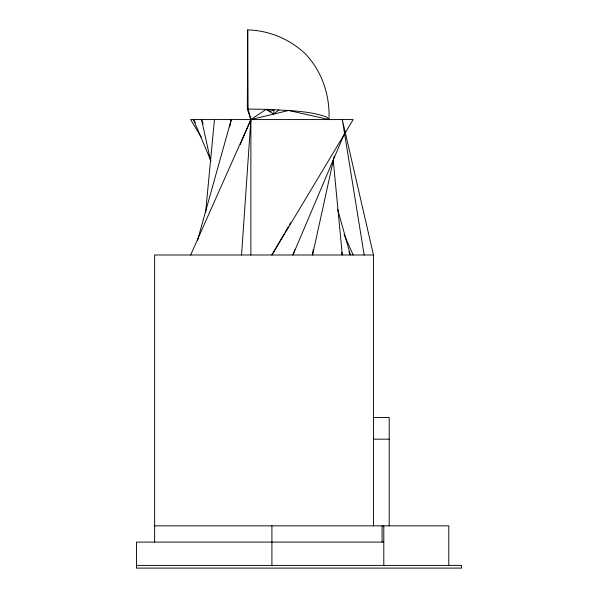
<?xml version="1.0" encoding="UTF-8"?>
<svg xmlns="http://www.w3.org/2000/svg" width="598" height="598" viewBox="0 0 598 598"><rect width="100%" height="100%" fill="white"/><g stroke="black" fill="none" stroke-linecap="round" stroke-linejoin="round"><path stroke-width="0.9" d="M328.818 119.712L328.967 119.57C330.051 95.426 322.075 71.237 305.167 53.7C289.567 38.982 269.145 30.52 247.707 29.9L247.34 109.053L250.883 119.57L250.883 254.995M240.336 144.424L250.883 119.57L266.088 109.359L273.697 114.069L273.989 109.673L269.892 111.714L269.892 109.456L267.994 110.54L269.1 109.412C288.229 110.69 307.955 110.593 326.291 116.849L328.967 119.57L288.662 110.458L250.883 119.57L190.657 254.995M241.562 254.995L250.883 119.57L248.08 109.053L247.707 29.9M205.615 212.327L214.458 119.57M313.232 249.463L312.545 254.995L334.297 155.921M229.692 126.836L231.284 119.57L197.437 240.643M294.859 249.755L292.945 254.995L344.216 134.139M284.065 234.035L271.918 254.995L353.171 119.57L190.657 119.57L201.175 137.092M284.999 232.42L288.266 226.784M289.671 224.362L290.606 222.748M273.697 114.069L278.877 109.935M373.481 525.844L373.481 254.995L154.635 254.995L154.635 542.094M373.481 417.509L389.201 417.509L389.201 525.844M373.481 439.171L389.201 439.171M154.635 525.844L448.784 525.844L448.784 565.394M383.796 542.094L136.486 542.094L136.486 568.1L461.514 568.1L461.514 565.394L136.486 565.394M248.08 109.053L269.1 109.412M195.299 122.792L193.431 119.57L210.885 160.713M344.082 234.551L353.171 254.995M348.948 251.564L350.398 254.995L337.616 209.255M203.133 123.936L201.548 119.57L210.728 161.378M373.481 254.995L342.288 119.57L364.167 254.995M341.682 252.266L342.288 254.995L333.265 160.384M383.796 525.844L383.796 565.394M382.092 525.844L382.092 542.094M271.918 525.844L271.918 565.394"/></g></svg>
